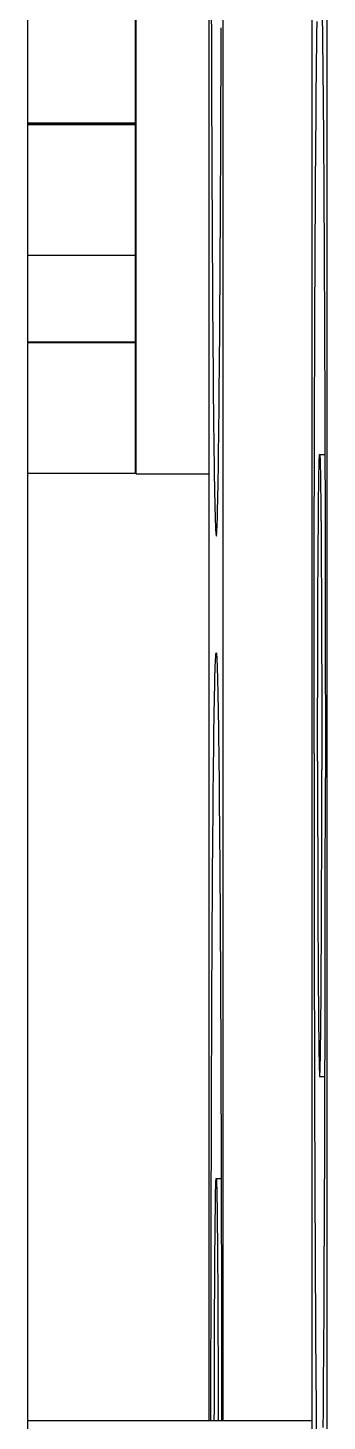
# Model space of a CAD drawing. Header units: millimetres. Extents: x -242 to 242, y -257 to 254.
# Drawn here: x 117.4 to 134.4, y -172.3 to -93.3 of the extents above; entities that cross this region are included whole.
import ezdxf

# ---------------------------------------------------------------- set-up
doc = ezdxf.new("R2010")
doc.units = ezdxf.units.MM
doc.layers.add('VISIBLE', color=7, linetype='Continuous')

msp = doc.modelspace()

# ---------------------------------------------------------------- linework, layer by layer
at = {"layer": 'VISIBLE'}
for p, q in [((117.401, -186.912), (117.401, 121.24)), ((134.375, -186.912), (134.375, 121.24)), ((133.531, -192.767), (133.531, 120.48)), ((123.506, -118.565), (123.506, -13.032)), ((123.542, -118.601), (123.542, -13.032)), ((127.689, -172.25), (127.689, -13.032)), ((128.483, -172.25), (128.483, -13.032)), ((127.806, -92.596), (127.809, -93.634)), ((133.791, -93.665), (133.799, -92.974)), ((134.1, -92.795), (134.11, -93.598)), ((127.809, -93.634), (127.812, -94.648)), ((128.36, -94.663), (128.364, -93.326)), ((133.783, -94.396), (133.791, -93.665)), ((134.11, -93.598), (134.119, -94.425)), ((127.812, -94.648), (127.815, -95.638)), ((128.356, -95.986), (128.36, -94.663)), ((133.774, -95.169), (133.783, -94.396)), ((134.119, -94.425), (134.128, -95.271)), ((133.767, -95.982), (133.774, -95.169)), ((134.128, -95.271), (134.136, -96.132)), ((127.815, -95.638), (127.818, -96.603)), ((128.352, -97.291), (128.356, -95.986)), ((133.759, -96.836), (133.767, -95.982)), ((134.136, -96.132), (134.145, -97.033)), ((127.818, -96.603), (127.821, -97.544)), ((133.751, -97.729), (133.759, -96.836)), ((134.145, -97.033), (134.153, -98.002)), ((127.821, -97.544), (127.824, -98.46)), ((128.348, -98.577), (128.352, -97.291)), ((133.743, -98.662), (133.751, -97.729)), ((127.824, -98.46), (127.828, -99.352)), ((128.343, -99.841), (128.348, -98.577)), ((133.736, -99.632), (133.743, -98.662)), ((134.153, -98.002), (134.161, -99.045)), ((117.401, -98.707), (123.506, -98.707)), ((117.401, -98.743), (123.506, -98.743)), ((117.401, -98.768), (123.506, -98.768)), ((117.401, -98.804), (123.506, -98.804)), ((127.828, -99.352), (127.831, -100.22)), ((134.161, -99.045), (134.17, -100.163)), ((127.831, -100.22), (127.835, -101.064)), ((128.338, -101.083), (128.343, -99.841)), ((133.729, -100.639), (133.736, -99.632)), ((134.17, -100.163), (134.174, -100.752)), ((127.835, -101.064), (127.838, -101.884)), ((133.722, -101.682), (133.729, -100.639)), ((134.174, -100.752), (134.178, -101.361)), ((128.332, -102.3), (128.338, -101.083)), ((133.715, -102.76), (133.722, -101.682)), ((134.178, -101.361), (134.182, -101.991)), ((127.838, -101.884), (127.842, -102.681)), ((128.327, -103.489), (128.332, -102.3)), ((134.182, -101.991), (134.186, -102.643)), ((134.186, -102.643), (134.19, -103.316)), ((127.842, -102.681), (127.846, -103.454)), ((133.709, -103.871), (133.715, -102.76)), ((134.19, -103.316), (134.194, -104.011)), ((127.846, -103.454), (127.849, -104.204)), ((127.849, -104.204), (127.853, -104.931)), ((128.321, -104.65), (128.327, -103.489)), ((133.702, -105.014), (133.709, -103.871)), ((134.194, -104.011), (134.199, -104.729)), ((127.853, -104.931), (127.857, -105.637)), ((128.315, -105.781), (128.321, -104.65)), ((134.199, -104.729), (134.203, -105.47)), ((127.857, -105.637), (127.861, -106.32)), ((128.309, -106.88), (128.315, -105.781)), ((133.696, -106.187), (133.702, -105.014)), ((134.203, -105.47), (134.207, -106.234)), ((117.401, -106.215), (123.506, -106.215)), ((127.861, -106.32), (127.865, -106.981)), ((133.69, -107.389), (133.696, -106.187)), ((134.207, -106.234), (134.211, -107.021)), ((127.865, -106.981), (127.868, -107.621)), ((128.302, -107.946), (128.309, -106.88)), ((134.211, -107.021), (134.214, -107.832)), ((127.868, -107.621), (127.872, -108.241)), ((128.296, -108.978), (128.302, -107.946)), ((133.685, -108.618), (133.69, -107.389)), ((134.214, -107.832), (134.218, -108.668)), ((127.872, -108.241), (127.876, -108.84)), ((127.876, -108.84), (127.88, -109.419)), ((133.679, -109.872), (133.685, -108.618)), ((134.218, -108.668), (134.222, -109.527)), ((127.88, -109.419), (127.888, -110.518)), ((128.289, -109.974), (128.296, -108.978)), ((134.222, -109.527), (134.226, -110.412)), ((127.888, -110.518), (127.896, -111.543)), ((128.282, -110.932), (128.289, -109.974)), ((133.674, -111.149), (133.679, -109.872)), ((134.226, -110.412), (134.229, -111.321)), ((117.401, -111.122), (123.506, -111.122)), ((117.401, -111.155), (123.506, -111.155)), ((128.275, -111.854), (128.282, -110.932)), ((133.669, -112.448), (133.674, -111.149)), ((134.229, -111.321), (134.233, -112.254)), ((127.896, -111.543), (127.904, -112.497)), ((128.267, -112.736), (128.275, -111.854)), ((127.904, -112.497), (127.911, -113.384)), ((128.26, -113.579), (128.267, -112.736)), ((133.665, -113.766), (133.669, -112.448)), ((134.233, -112.254), (134.236, -113.213)), ((127.911, -113.384), (127.919, -114.231)), ((128.252, -114.382), (128.26, -113.579)), ((134.236, -113.213), (134.24, -114.197)), ((127.919, -114.231), (127.928, -115.065)), ((128.245, -115.144), (128.252, -114.382)), ((133.661, -115.101), (133.665, -113.766)), ((134.24, -114.197), (134.243, -115.205)), ((127.928, -115.065), (127.936, -115.88)), ((128.237, -115.866), (128.245, -115.144)), ((133.657, -116.451), (133.661, -115.101)), ((134.243, -115.205), (134.246, -116.238)), ((127.936, -115.88), (127.946, -116.671)), ((128.229, -116.547), (128.237, -115.866)), ((127.946, -116.671), (127.95, -117.057)), ((128.221, -117.186), (128.229, -116.547)), ((133.653, -117.814), (133.657, -116.451)), ((134.246, -116.238), (134.249, -117.297)), ((127.95, -117.057), (127.955, -117.435)), ((127.955, -117.435), (127.96, -117.805)), ((128.213, -117.784), (128.221, -117.186)), ((133.93, -117.786), (133.936, -117.643)), ((133.936, -117.643), (133.942, -117.551)), ((133.942, -117.551), (133.948, -117.507)), ((133.948, -117.507), (133.954, -117.507)), ((133.948, -117.507), (134.25, -117.507)), ((133.954, -117.507), (133.96, -117.548)), ((133.96, -117.548), (133.965, -117.628)), ((133.965, -117.628), (133.97, -117.742)), ((134.249, -117.297), (134.252, -118.379)), ((127.96, -117.805), (127.965, -118.166)), ((127.965, -118.166), (127.971, -118.516)), ((128.197, -118.858), (128.205, -118.342)), ((128.205, -118.342), (128.213, -117.784)), ((133.65, -119.189), (133.653, -117.814)), ((133.911, -118.546), (133.917, -118.235)), ((133.917, -118.235), (133.924, -117.983)), ((133.924, -117.983), (133.93, -117.786)), ((133.97, -117.742), (133.976, -117.887)), ((133.976, -117.887), (133.981, -118.061)), ((133.981, -118.061), (133.985, -118.261)), ((133.985, -118.261), (133.99, -118.482)), ((134.252, -118.379), (134.255, -119.486)), ((117.401, -118.565), (123.506, -118.565)), ((123.506, -118.565), (123.542, -118.601)), ((123.542, -118.601), (127.689, -118.601)), ((127.971, -118.516), (127.976, -118.857)), ((127.976, -118.857), (127.982, -119.186)), ((127.982, -119.186), (127.987, -119.502)), ((128.189, -119.334), (128.197, -118.858)), ((133.647, -120.572), (133.65, -119.189)), ((133.899, -119.347), (133.905, -118.916)), ((133.905, -118.916), (133.911, -118.546)), ((133.99, -118.482), (133.994, -118.724)), ((133.994, -118.724), (133.998, -118.982)), ((133.998, -118.982), (134.002, -119.256)), ((127.987, -119.502), (127.993, -119.805)), ((127.993, -119.805), (127.999, -120.095)), ((128.173, -120.166), (128.181, -119.77)), ((128.181, -119.77), (128.189, -119.334)), ((133.886, -120.393), (133.892, -119.84)), ((133.892, -119.84), (133.899, -119.347)), ((134.002, -119.256), (134.006, -119.542)), ((134.006, -119.542), (134.01, -119.838)), ((134.01, -119.838), (134.013, -120.143)), ((134.255, -119.486), (134.257, -120.616)), ((127.999, -120.095), (128.005, -120.369)), ((128.005, -120.369), (128.011, -120.628)), ((128.011, -120.628), (128.017, -120.87)), ((128.157, -120.842), (128.165, -120.523)), ((128.165, -120.523), (128.173, -120.166)), ((133.644, -121.962), (133.647, -120.572)), ((133.881, -121.007), (133.886, -120.393)), ((134.013, -120.143), (134.017, -120.455)), ((134.017, -120.455), (134.02, -120.773)), ((134.02, -120.773), (134.023, -121.105)), ((134.257, -120.616), (134.26, -121.77)), ((128.017, -120.87), (128.024, -121.093)), ((128.024, -121.093), (128.03, -121.298)), ((128.03, -121.298), (128.037, -121.483)), ((128.037, -121.483), (128.044, -121.647)), ((128.125, -121.75), (128.133, -121.576)), ((128.125, -121.75), (128.133, -121.576)), ((128.133, -121.576), (128.141, -121.367)), ((128.133, -121.576), (128.141, -121.367)), ((128.141, -121.367), (128.149, -121.123)), ((128.149, -121.123), (128.157, -120.842)), ((128.149, -121.123), (128.157, -120.842)), ((133.875, -121.679), (133.881, -121.007)), ((134.023, -121.105), (134.026, -121.462)), ((134.026, -121.462), (134.029, -121.846)), ((128.044, -121.647), (128.051, -121.789)), ((128.051, -121.789), (128.057, -121.908)), ((128.057, -121.908), (128.065, -122.002)), ((128.065, -122.002), (128.072, -122.071)), ((128.072, -122.071), (128.079, -122.113)), ((128.079, -122.113), (128.087, -122.128)), ((128.087, -122.128), (128.094, -122.114)), ((128.094, -122.114), (128.102, -122.071)), ((128.102, -122.071), (128.109, -121.996)), ((128.109, -121.996), (128.117, -121.889)), ((128.117, -121.889), (128.125, -121.75)), ((133.641, -123.357), (133.644, -121.962)), ((133.87, -122.407), (133.875, -121.679)), ((134.029, -121.846), (134.032, -122.259)), ((134.032, -122.259), (134.035, -122.7)), ((134.26, -121.77), (134.262, -122.947)), ((133.864, -123.189), (133.87, -122.407)), ((134.035, -122.7), (134.038, -123.172)), ((134.262, -122.947), (134.264, -124.146)), ((133.639, -124.755), (133.641, -123.357)), ((133.86, -124.02), (133.864, -123.189)), ((134.038, -123.172), (134.041, -123.676)), ((134.041, -123.676), (134.044, -124.213)), ((133.855, -124.895), (133.86, -124.02)), ((134.044, -124.213), (134.047, -124.785)), ((134.264, -124.146), (134.266, -125.367)), ((133.637, -126.153), (133.639, -124.755)), ((133.851, -125.81), (133.855, -124.895)), ((134.047, -124.785), (134.05, -125.391)), ((134.05, -125.391), (134.053, -126.033)), ((134.266, -125.367), (134.267, -126.608)), ((133.636, -127.55), (133.637, -126.153)), ((133.848, -126.76), (133.851, -125.81)), ((134.053, -126.033), (134.055, -126.711)), ((133.844, -127.739), (133.848, -126.76)), ((134.055, -126.711), (134.058, -127.426)), ((134.267, -126.608), (134.269, -127.87)), ((133.634, -128.944), (133.636, -127.55)), ((133.842, -128.739), (133.844, -127.739)), ((134.058, -127.426), (134.06, -128.178)), ((134.269, -127.87), (134.27, -129.151)), ((134.06, -128.178), (134.062, -128.965)), ((128.029, -129.503), (128.037, -129.295)), ((128.037, -129.295), (128.045, -129.122)), ((128.045, -129.122), (128.053, -128.983)), ((128.053, -128.983), (128.06, -128.877)), ((128.06, -128.877), (128.068, -128.803)), ((128.068, -128.803), (128.076, -128.759)), ((128.076, -128.759), (128.083, -128.746)), ((128.083, -128.746), (128.091, -128.761)), ((128.091, -128.761), (128.098, -128.804)), ((128.098, -128.804), (128.105, -128.873)), ((128.105, -128.873), (128.112, -128.968)), ((128.112, -128.968), (128.119, -129.087)), ((128.119, -129.087), (128.126, -129.229)), ((128.126, -129.229), (128.133, -129.394)), ((128.133, -129.394), (128.139, -129.579)), ((133.633, -130.334), (133.634, -128.944)), ((133.839, -129.757), (133.842, -128.739)), ((134.062, -128.965), (134.064, -129.788)), ((134.27, -129.151), (134.271, -130.45)), ((128.005, -130.345), (128.013, -130.027)), ((128.013, -130.027), (128.021, -129.747)), ((128.021, -129.747), (128.029, -129.503)), ((128.139, -129.579), (128.146, -129.785)), ((128.146, -129.785), (128.152, -130.009)), ((128.152, -130.009), (128.159, -130.252)), ((128.159, -130.252), (128.165, -130.511)), ((133.837, -130.784), (133.839, -129.757)), ((134.064, -129.788), (134.066, -130.646)), ((127.989, -131.096), (127.997, -130.701)), ((127.997, -130.701), (128.005, -130.345)), ((128.165, -130.511), (128.171, -130.786)), ((128.171, -130.786), (128.177, -131.077)), ((133.633, -131.716), (133.633, -130.334)), ((133.836, -131.816), (133.837, -130.784)), ((134.066, -130.646), (134.067, -131.536)), ((134.271, -130.45), (134.272, -131.766)), ((127.973, -132.005), (127.981, -131.53)), ((127.981, -131.53), (127.989, -131.096)), ((128.177, -131.077), (128.183, -131.381)), ((128.183, -131.381), (128.188, -131.699)), ((128.188, -131.699), (128.194, -132.029)), ((133.632, -133.09), (133.633, -131.716)), ((133.835, -132.846), (133.836, -131.816)), ((134.067, -131.536), (134.068, -132.457)), ((134.272, -131.766), (134.273, -133.097)), ((127.957, -133.074), (127.965, -132.519)), ((127.965, -132.519), (127.973, -132.005)), ((128.194, -132.029), (128.199, -132.37)), ((128.199, -132.37), (128.204, -132.722)), ((134.068, -132.457), (134.069, -133.406)), ((127.949, -133.67), (127.957, -133.074)), ((128.204, -132.722), (128.21, -133.084)), ((128.21, -133.084), (128.215, -133.455)), ((133.632, -134.454), (133.632, -133.09)), ((133.834, -133.868), (133.835, -132.846)), ((134.069, -133.406), (134.07, -134.38)), ((134.273, -133.097), (134.273, -134.443)), ((127.941, -134.307), (127.949, -133.67)), ((128.215, -133.455), (128.22, -133.835)), ((128.22, -133.835), (128.224, -134.222)), ((128.224, -134.222), (128.234, -135.017)), ((133.834, -134.879), (133.834, -133.868)), ((127.925, -135.704), (127.933, -134.985)), ((127.933, -134.985), (127.941, -134.307)), ((133.632, -134.454), (133.632, -135.807)), ((133.834, -134.879), (133.834, -135.872)), ((134.07, -134.38), (134.07, -135.375)), ((134.273, -134.443), (134.273, -135.802)), ((127.918, -136.463), (127.925, -135.704)), ((128.234, -135.017), (128.243, -135.835)), ((134.07, -136.387), (134.07, -135.375)), ((134.273, -137.173), (134.273, -135.802)), ((127.91, -137.263), (127.918, -136.463)), ((128.243, -135.835), (128.251, -136.672)), ((133.632, -135.807), (133.632, -137.147)), ((133.834, -135.872), (133.834, -136.844)), ((134.069, -137.412), (134.07, -136.387)), ((127.903, -138.102), (127.91, -137.263)), ((128.251, -136.672), (128.259, -137.523)), ((133.632, -137.147), (133.633, -138.472)), ((133.834, -136.844), (133.835, -137.792)), ((134.272, -138.554), (134.273, -137.173)), ((127.896, -138.98), (127.903, -138.102)), ((128.259, -137.523), (128.267, -138.414)), ((133.835, -137.792), (133.836, -138.711)), ((134.068, -138.444), (134.069, -137.412)), ((128.267, -138.414), (128.274, -139.372)), ((133.633, -138.472), (133.634, -139.782)), ((133.836, -138.711), (133.838, -139.6)), ((134.066, -139.477), (134.068, -138.444)), ((134.271, -139.943), (134.272, -138.554)), ((127.888, -139.897), (127.896, -138.98)), ((128.274, -139.372), (128.282, -140.402)), ((133.838, -139.6), (133.84, -140.456)), ((134.064, -140.506), (134.066, -139.477)), ((127.882, -140.852), (127.888, -139.897)), ((128.282, -140.402), (128.29, -141.507)), ((133.634, -139.782), (133.635, -141.074)), ((133.84, -140.456), (133.841, -141.278)), ((134.062, -141.525), (134.064, -140.506)), ((134.27, -141.339), (134.271, -139.943)), ((127.875, -141.842), (127.882, -140.852)), ((133.635, -141.074), (133.636, -142.349)), ((133.841, -141.278), (133.844, -142.065)), ((127.868, -142.869), (127.875, -141.842)), ((128.29, -141.507), (128.294, -142.089)), ((128.294, -142.089), (128.298, -142.691)), ((133.844, -142.065), (133.846, -142.815)), ((134.059, -142.527), (134.062, -141.525)), ((134.269, -142.739), (134.27, -141.339)), ((127.862, -143.929), (127.868, -142.869)), ((128.298, -142.691), (128.302, -143.313)), ((133.636, -142.349), (133.638, -143.605)), ((133.846, -142.815), (133.848, -143.529)), ((134.056, -143.506), (134.059, -142.527)), ((134.268, -144.143), (134.269, -142.739)), ((128.302, -143.313), (128.306, -143.957)), ((133.638, -143.605), (133.639, -144.841)), ((133.848, -143.529), (133.851, -144.207)), ((134.052, -144.457), (134.056, -143.506)), ((127.856, -145.023), (127.862, -143.929)), ((128.306, -143.957), (128.31, -144.622)), ((133.851, -144.207), (133.854, -144.848)), ((134.048, -145.373), (134.052, -144.457)), ((134.266, -145.547), (134.268, -144.143)), ((127.85, -146.147), (127.856, -145.023)), ((128.31, -144.622), (128.314, -145.308)), ((133.639, -144.841), (133.641, -146.057)), ((133.854, -144.848), (133.857, -145.454)), ((128.314, -145.308), (128.317, -146.017)), ((128.317, -146.017), (128.321, -146.749)), ((133.641, -146.057), (133.643, -147.251)), ((133.857, -145.454), (133.86, -146.025)), ((133.86, -146.025), (133.863, -146.562)), ((134.044, -146.249), (134.048, -145.373)), ((134.263, -146.951), (134.266, -145.547)), ((127.844, -147.302), (127.85, -146.147)), ((128.321, -146.749), (128.325, -147.503)), ((133.863, -146.562), (133.866, -147.066)), ((134.039, -147.08), (134.044, -146.249)), ((127.838, -148.486), (127.844, -147.302)), ((128.325, -147.503), (128.329, -148.28)), ((133.643, -147.251), (133.645, -148.422)), ((133.866, -147.066), (133.869, -147.538)), ((133.869, -147.538), (133.872, -147.98)), ((134.034, -147.862), (134.039, -147.08)), ((134.261, -148.352), (134.263, -146.951)), ((128.329, -148.28), (128.332, -149.081)), ((133.645, -148.422), (133.648, -149.571)), ((133.872, -147.98), (133.875, -148.392)), ((133.875, -148.392), (133.878, -148.776)), ((134.029, -148.59), (134.034, -147.862)), ((134.258, -149.748), (134.261, -148.352)), ((127.833, -149.695), (127.838, -148.486)), ((128.332, -149.081), (128.336, -149.906)), ((133.878, -148.776), (133.881, -149.134)), ((133.881, -149.134), (133.884, -149.466)), ((134.023, -149.262), (134.029, -148.59)), ((127.828, -150.93), (127.833, -149.695)), ((128.336, -149.906), (128.34, -150.754)), ((133.648, -149.571), (133.65, -150.697)), ((133.884, -149.466), (133.887, -149.784)), ((133.887, -149.784), (133.89, -150.097)), ((134.011, -150.427), (134.017, -149.875)), ((134.017, -149.875), (134.023, -149.262)), ((134.255, -151.137), (134.258, -149.748)), ((128.34, -150.754), (128.343, -151.627)), ((133.65, -150.697), (133.653, -151.8)), ((133.89, -150.097), (133.894, -150.402)), ((133.894, -150.402), (133.897, -150.699)), ((133.897, -150.699), (133.901, -150.986)), ((134.005, -150.919), (134.011, -150.427)), ((127.823, -152.188), (127.828, -150.93)), ((133.901, -150.986), (133.905, -151.26)), ((133.905, -151.26), (133.909, -151.519)), ((133.909, -151.519), (133.914, -151.762)), ((133.992, -151.718), (133.999, -151.349)), ((133.999, -151.349), (134.005, -150.919)), ((134.252, -152.517), (134.255, -151.137)), ((127.819, -153.466), (127.823, -152.188)), ((128.343, -151.627), (128.347, -152.524)), ((133.653, -151.8), (133.656, -152.878)), ((133.914, -151.762), (133.918, -151.984)), ((133.918, -151.984), (133.923, -152.185)), ((133.923, -152.185), (133.928, -152.36)), ((133.928, -152.36), (133.933, -152.507)), ((133.974, -152.473), (133.98, -152.278)), ((133.98, -152.278), (133.986, -152.027)), ((133.986, -152.027), (133.992, -151.718)), ((128.347, -152.524), (128.35, -153.446)), ((133.656, -152.878), (133.659, -153.932)), ((133.933, -152.507), (133.938, -152.622)), ((133.938, -152.622), (133.944, -152.703)), ((133.944, -152.703), (133.949, -152.746)), ((133.949, -152.746), (133.955, -152.748)), ((133.955, -152.748), (133.961, -152.705)), ((133.955, -152.748), (134.251, -152.748)), ((133.961, -152.705), (133.967, -152.614)), ((133.967, -152.614), (133.974, -152.473)), ((134.248, -153.885), (134.252, -152.517)), ((127.814, -154.764), (127.819, -153.466)), ((128.35, -153.446), (128.353, -154.392)), ((133.659, -153.932), (133.662, -154.962)), ((134.244, -155.24), (134.248, -153.885)), ((128.353, -154.392), (128.356, -155.363)), ((127.81, -156.079), (127.814, -154.764)), ((128.356, -155.363), (128.359, -156.358)), ((133.662, -154.962), (133.665, -155.967)), ((134.24, -156.58), (134.244, -155.24)), ((127.807, -157.409), (127.81, -156.079)), ((133.665, -155.967), (133.668, -156.948)), ((128.359, -156.358), (128.362, -157.378)), ((133.668, -156.948), (133.672, -157.904)), ((134.235, -157.902), (134.24, -156.58)), ((127.803, -158.752), (127.807, -157.409)), ((128.362, -157.378), (128.365, -158.422)), ((133.672, -157.904), (133.675, -158.835)), ((134.23, -159.204), (134.235, -157.902)), ((128.064, -158.808), (128.07, -158.669)), ((128.07, -158.669), (128.076, -158.58)), ((128.076, -158.58), (128.081, -158.538)), ((128.081, -158.538), (128.087, -158.54)), ((128.081, -158.538), (128.365, -158.538)), ((128.087, -158.54), (128.092, -158.582)), ((128.092, -158.582), (128.097, -158.662)), ((128.097, -158.662), (128.103, -158.776)), ((128.365, -158.422), (128.368, -159.49)), ((127.8, -160.106), (127.803, -158.752)), ((128.046, -159.551), (128.052, -159.247)), ((128.052, -159.247), (128.058, -159)), ((128.058, -159), (128.064, -158.808)), ((128.103, -158.776), (128.107, -158.922)), ((128.107, -158.922), (128.112, -159.095)), ((128.112, -159.095), (128.117, -159.292)), ((128.117, -159.292), (128.121, -159.512)), ((128.368, -159.49), (128.37, -160.581)), ((133.675, -158.835), (133.679, -159.741)), ((134.225, -160.484), (134.23, -159.204)), ((127.797, -161.469), (127.8, -160.106)), ((128.035, -160.337), (128.041, -159.914)), ((128.041, -159.914), (128.046, -159.551)), ((128.121, -159.512), (128.125, -159.752)), ((128.125, -159.752), (128.129, -160.008)), ((128.129, -160.008), (128.133, -160.279)), ((128.133, -160.279), (128.136, -160.562)), ((133.679, -159.741), (133.683, -160.623)), ((128.023, -161.365), (128.029, -160.821)), ((128.029, -160.821), (128.035, -160.337)), ((128.136, -160.562), (128.14, -160.855)), ((128.14, -160.855), (128.143, -161.157)), ((128.37, -160.581), (128.373, -161.697)), ((133.683, -160.623), (133.686, -161.481)), ((134.22, -161.741), (134.225, -160.484)), ((127.795, -162.839), (127.797, -161.469)), ((128.018, -161.968), (128.023, -161.365)), ((128.143, -161.157), (128.146, -161.466)), ((128.146, -161.466), (128.149, -161.78)), ((128.149, -161.78), (128.152, -162.108)), ((128.373, -161.697), (128.375, -162.835)), ((133.686, -161.481), (133.69, -162.315)), ((134.214, -162.973), (134.22, -161.741)), ((128.007, -163.346), (128.012, -162.629)), ((128.012, -162.629), (128.018, -161.968)), ((128.012, -162.629), (128.018, -161.968)), ((128.152, -162.108), (128.155, -162.461)), ((128.155, -162.461), (128.158, -162.841)), ((133.69, -162.315), (133.694, -163.124)), ((127.792, -164.213), (127.795, -162.839)), ((128.003, -164.114), (128.007, -163.346)), ((128.158, -162.841), (128.16, -163.248)), ((128.16, -163.248), (128.163, -163.684)), ((128.375, -162.835), (128.377, -163.996)), ((133.694, -163.124), (133.698, -163.91)), ((134.208, -164.177), (134.214, -162.973)), ((127.79, -165.59), (127.792, -164.213)), ((127.998, -164.932), (128.003, -164.114)), ((128.163, -163.684), (128.166, -164.15)), ((128.166, -164.15), (128.169, -164.648)), ((128.377, -163.996), (128.379, -165.178)), ((133.698, -163.91), (133.702, -164.673)), ((134.202, -165.352), (134.208, -164.177)), ((127.994, -165.794), (127.998, -164.932)), ((128.169, -164.648), (128.172, -165.179)), ((133.702, -164.673), (133.706, -165.413)), ((127.788, -166.968), (127.79, -165.59)), ((127.99, -166.695), (127.994, -165.794)), ((128.172, -165.179), (128.175, -165.743)), ((128.175, -165.743), (128.177, -166.341)), ((128.379, -165.178), (128.381, -166.382)), ((133.706, -165.413), (133.71, -166.13)), ((134.196, -166.496), (134.202, -165.352)), ((128.177, -166.341), (128.18, -166.975)), ((128.381, -166.382), (128.382, -167.607)), ((133.71, -166.13), (133.714, -166.824)), ((134.189, -167.608), (134.196, -166.496)), ((127.787, -168.345), (127.788, -166.968)), ((127.987, -167.63), (127.99, -166.695)), ((128.18, -166.975), (128.182, -167.644)), ((133.714, -166.824), (133.718, -167.497)), ((127.984, -168.594), (127.987, -167.63)), ((128.182, -167.644), (128.185, -168.35)), ((128.382, -167.607), (128.384, -168.851)), ((133.718, -167.497), (133.722, -168.148)), ((133.722, -168.148), (133.726, -168.779)), ((134.182, -168.687), (134.189, -167.608)), ((127.786, -169.719), (127.787, -168.345)), ((127.981, -169.58), (127.984, -168.594)), ((128.185, -168.35), (128.187, -169.092)), ((128.384, -168.851), (128.385, -170.114)), ((133.726, -168.779), (133.73, -169.388)), ((134.175, -169.73), (134.182, -168.687)), ((127.785, -171.089), (127.786, -169.719)), ((127.979, -170.582), (127.981, -169.58)), ((128.187, -169.092), (128.189, -169.869)), ((133.73, -169.388), (133.735, -169.977)), ((134.168, -170.736), (134.175, -169.73)), ((128.189, -169.869), (128.191, -170.681)), ((128.385, -170.114), (128.386, -171.395)), ((133.735, -169.977), (133.743, -171.096)), ((127.784, -172.25), (127.785, -171.089)), ((127.977, -171.594), (127.979, -170.582)), ((128.191, -170.681), (128.192, -171.527)), ((133.743, -171.096), (133.751, -172.14)), ((134.161, -171.706), (134.168, -170.736)), ((127.976, -172.25), (127.977, -171.594)), ((128.192, -171.527), (128.193, -172.25)), ((128.386, -171.395), (128.386, -172.25)), ((134.153, -172.637), (134.161, -171.706)), ((117.401, -172.25), (133.531, -172.25)), ((133.751, -172.14), (133.759, -173.111))]:
    msp.add_line(p, q, dxfattribs=at)

doc.saveas('drawing.dxf')
